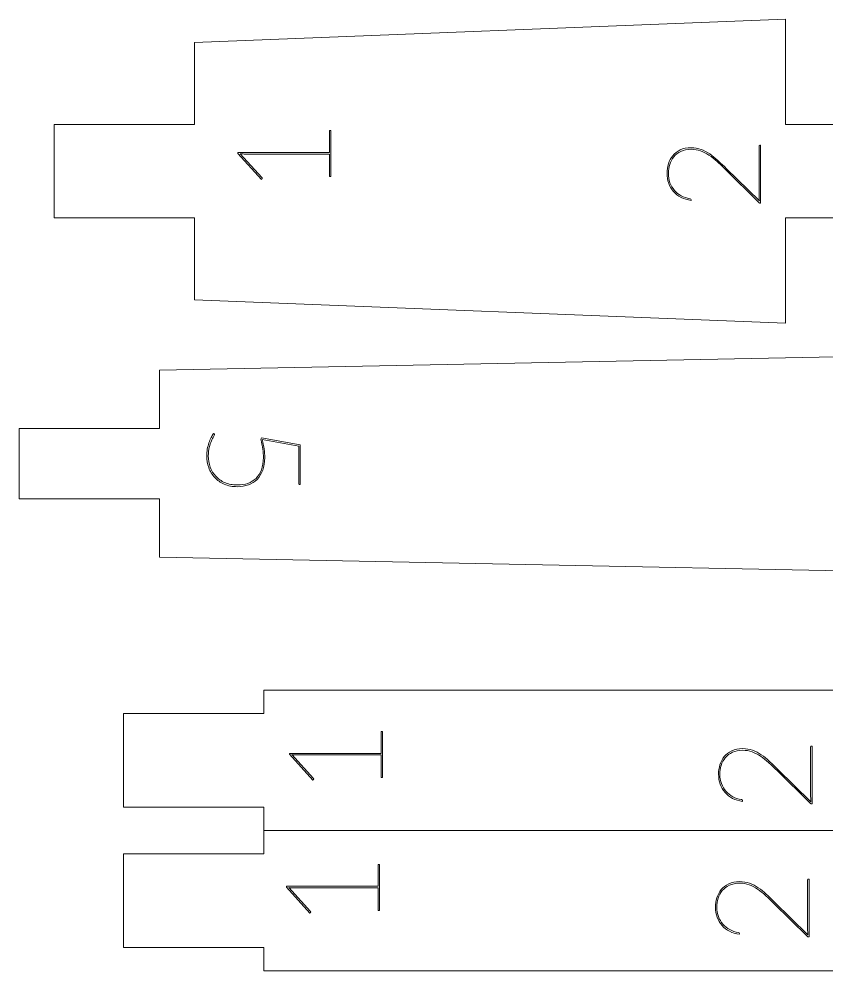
# Model space of a CAD drawing. Header units: millimetres. Extents: x -150 to 147, y -95 to 100.
# Drawn here: x -144.27 to -127.01, y -94.62 to -74.28 of the extents above; entities that cross this region are included whole.
import ezdxf

# ---------------------------------------------------------------- set-up
doc = ezdxf.new("R2010")
doc.units = ezdxf.units.MM
doc.header["$MEASUREMENT"] = 0
doc.layers.add('cut', color=7, linetype='Continuous')
doc.layers.add('cut light', color=7, linetype='Continuous')

msp = doc.modelspace()

# ---------------------------------------------------------------- linework, layer by layer
at = {"layer": 'cut', "lineweight": 0}
for points, knots in [([(-143.5225, -78.5306), (-143.5225, -78.5306), (-143.5225, -76.5306), (-143.5225, -76.5306), (-143.5225, -76.5306), (-143.5225, -76.5306), (-140.5225, -76.5306), (-140.5225, -76.5306), (-140.5225, -76.5306), (-140.5225, -76.5306), (-140.5225, -74.7807), (-140.5225, -74.7807), (-140.5225, -74.7807), (-140.5225, -74.7807), (-127.8926, -74.2806), (-127.8926, -74.2806), (-127.8926, -74.2806), (-127.8926, -74.2806), (-127.8926, -76.5306), (-127.8926, -76.5306), (-127.8926, -76.5306), (-127.8926, -76.5306), (-126.3926, -76.5306), (-126.3926, -76.5306), (-126.3926, -76.5306), (-126.3926, -76.5306), (-126.3926, -78.5306), (-126.3926, -78.5306), (-126.3926, -78.5306), (-126.3926, -78.5306), (-127.8926, -78.5306), (-127.8926, -78.5306), (-127.8926, -78.5306), (-127.8926, -78.5306), (-127.8926, -80.7806), (-127.8926, -80.7806), (-127.8926, -80.7806), (-127.8926, -80.7806), (-140.5225, -80.2807), (-140.5225, -80.2807), (-140.5225, -80.2807), (-140.5225, -80.2807), (-140.5225, -78.5306), (-140.5225, -78.5306), (-140.5225, -78.5306), (-140.5225, -78.5306), (-143.5225, -78.5306), (-143.5225, -78.5306)], [0, 0, 0, 0, 0.0769231, 0.0769231, 0.0769231, 0.0769231, 0.1538462, 0.1538462, 0.1538462, 0.1538462, 0.2307692, 0.2307692, 0.2307692, 0.2307692, 0.3076923, 0.3076923, 0.3076923, 0.3076923, 0.3846154, 0.3846154, 0.3846154, 0.3846154, 0.4615385, 0.4615385, 0.4615385, 0.4615385, 0.5384615, 0.5384615, 0.5384615, 0.5384615, 0.6153846, 0.6153846, 0.6153846, 0.6153846, 0.6923077, 0.6923077, 0.6923077, 0.6923077, 0.7692308, 0.7692308, 0.7692308, 0.7692308, 0.8461538, 0.8461538, 0.8461538, 0.8461538, 1, 1, 1, 1]), ([(-117.0024, -82.7806), (-117.0024, -82.7806), (-117.0024, -84.7806), (-117.0024, -84.7806), (-117.0024, -84.7806), (-117.0024, -84.7806), (-118.5024, -84.7806), (-118.5024, -84.7806), (-118.5024, -84.7806), (-118.5024, -84.7806), (-118.5024, -86.2306), (-118.5024, -86.2306), (-118.5024, -86.2306), (-118.5024, -86.2306), (-141.2724, -85.7805), (-141.2724, -85.7805), (-141.2724, -85.7805), (-141.2724, -85.7805), (-141.2725, -84.5305), (-141.2725, -84.5305), (-141.2725, -84.5305), (-141.2725, -84.5305), (-144.2725, -84.5305), (-144.2725, -84.5305), (-144.2725, -84.5305), (-144.2725, -84.5305), (-144.2725, -83.0305), (-144.2725, -83.0305), (-144.2725, -83.0305), (-144.2725, -83.0305), (-141.2725, -83.0305), (-141.2725, -83.0305), (-141.2725, -83.0305), (-141.2725, -83.0305), (-141.2724, -81.7805), (-141.2724, -81.7805), (-141.2724, -81.7805), (-141.2724, -81.7805), (-118.5024, -81.3306), (-118.5024, -81.3306), (-118.5024, -81.3306), (-118.5024, -81.3306), (-118.5024, -82.7806), (-118.5024, -82.7806), (-118.5024, -82.7806), (-118.5024, -82.7806), (-117.0024, -82.7806), (-117.0024, -82.7806)], [0, 0, 0, 0, 0.0769231, 0.0769231, 0.0769231, 0.0769231, 0.1538462, 0.1538462, 0.1538462, 0.1538462, 0.2307692, 0.2307692, 0.2307692, 0.2307692, 0.3076923, 0.3076923, 0.3076923, 0.3076923, 0.3846154, 0.3846154, 0.3846154, 0.3846154, 0.4615385, 0.4615385, 0.4615385, 0.4615385, 0.5384615, 0.5384615, 0.5384615, 0.5384615, 0.6153846, 0.6153846, 0.6153846, 0.6153846, 0.6923077, 0.6923077, 0.6923077, 0.6923077, 0.7692308, 0.7692308, 0.7692308, 0.7692308, 0.8461538, 0.8461538, 0.8461538, 0.8461538, 1, 1, 1, 1]), ([(-75.0408, -89.3679), (-75.0408, -89.3679), (-72.0408, -89.3679), (-72.0408, -89.3679), (-72.0408, -89.3679), (-72.0408, -89.3679), (-72.0408, -90.8679), (-72.0408, -90.8679), (-72.0408, -90.8679), (-72.0408, -90.8679), (-75.0408, -90.8679), (-75.0408, -90.8679), (-75.0408, -90.8679), (-75.0408, -90.8679), (-75.0408, -91.6179), (-75.0408, -91.6179), (-75.0408, -91.6179), (-75.0408, -91.6179), (-97.8109, -91.6179), (-97.8109, -91.6179), (-97.8109, -91.6179), (-97.8109, -91.6179), (-97.8109, -92.3679), (-97.8109, -92.3679), (-97.8109, -92.3679), (-97.8109, -92.3679), (-100.8109, -92.3679), (-100.8109, -92.3679), (-100.8109, -92.3679), (-100.8109, -92.3679), (-100.8109, -91.6179), (-100.8109, -91.6179), (-100.8109, -91.6179), (-100.8109, -91.6179), (-123.4109, -91.6179), (-123.4109, -91.6179), (-123.4109, -91.6179), (-123.4109, -91.6179), (-123.4109, -92.1179), (-123.4109, -92.1179), (-123.4109, -92.1179), (-123.4109, -92.1179), (-126.4109, -92.1179), (-126.4109, -92.1179), (-126.4109, -92.1179), (-126.4109, -92.1179), (-126.4109, -91.6179), (-126.4109, -91.6179), (-126.4109, -91.6179), (-126.4109, -91.6179), (-139.0408, -91.6179), (-139.0408, -91.6179), (-139.0408, -91.6179), (-139.0408, -91.6179), (-139.0408, -91.1179), (-139.0408, -91.1179), (-139.0408, -91.1179), (-139.0408, -91.1179), (-142.0408, -91.1179), (-142.0408, -91.1179), (-142.0408, -91.1179), (-142.0408, -91.1179), (-142.0408, -89.1179), (-142.0408, -89.1179), (-142.0408, -89.1179), (-142.0408, -89.1179), (-139.0408, -89.1179), (-139.0408, -89.1179), (-139.0408, -89.1179), (-139.0408, -89.1179), (-139.0408, -88.6179), (-139.0408, -88.6179), (-139.0408, -88.6179), (-139.0408, -88.6179), (-126.411, -88.6179), (-126.411, -88.6179), (-126.411, -88.6179), (-126.411, -88.6179), (-126.411, -89.1179), (-126.411, -89.1179), (-126.411, -89.1179), (-126.411, -89.1179), (-123.411, -89.1179), (-123.411, -89.1179), (-123.411, -89.1179), (-123.411, -89.1179), (-123.411, -88.6179), (-123.411, -88.6179), (-123.411, -88.6179), (-123.411, -88.6179), (-100.811, -88.6179), (-100.811, -88.6179), (-100.811, -88.6179), (-100.811, -88.6179), (-100.811, -89.1179), (-100.811, -89.1179), (-100.811, -89.1179), (-100.811, -89.1179), (-97.811, -89.1179), (-97.811, -89.1179), (-97.811, -89.1179), (-97.811, -89.1179), (-97.811, -88.6179), (-97.811, -88.6179), (-97.811, -88.6179), (-97.811, -88.6179), (-75.0408, -88.6179), (-75.0408, -88.6179), (-75.0408, -88.6179), (-75.0408, -88.6179), (-75.0408, -89.3679), (-75.0408, -89.3679)], [0, 0, 0, 0, 0.0344828, 0.0344828, 0.0344828, 0.0344828, 0.0689655, 0.0689655, 0.0689655, 0.0689655, 0.1034483, 0.1034483, 0.1034483, 0.1034483, 0.137931, 0.137931, 0.137931, 0.137931, 0.1724138, 0.1724138, 0.1724138, 0.1724138, 0.2068966, 0.2068966, 0.2068966, 0.2068966, 0.2413793, 0.2413793, 0.2413793, 0.2413793, 0.2758621, 0.2758621, 0.2758621, 0.2758621, 0.3103448, 0.3103448, 0.3103448, 0.3103448, 0.3448276, 0.3448276, 0.3448276, 0.3448276, 0.3793103, 0.3793103, 0.3793103, 0.3793103, 0.4137931, 0.4137931, 0.4137931, 0.4137931, 0.4482759, 0.4482759, 0.4482759, 0.4482759, 0.4827586, 0.4827586, 0.4827586, 0.4827586, 0.5172414, 0.5172414, 0.5172414, 0.5172414, 0.5517241, 0.5517241, 0.5517241, 0.5517241, 0.5862069, 0.5862069, 0.5862069, 0.5862069, 0.6206897, 0.6206897, 0.6206897, 0.6206897, 0.6551724, 0.6551724, 0.6551724, 0.6551724, 0.6896552, 0.6896552, 0.6896552, 0.6896552, 0.7241379, 0.7241379, 0.7241379, 0.7241379, 0.7586207, 0.7586207, 0.7586207, 0.7586207, 0.7931034, 0.7931034, 0.7931034, 0.7931034, 0.8275862, 0.8275862, 0.8275862, 0.8275862, 0.862069, 0.862069, 0.862069, 0.862069, 0.8965517, 0.8965517, 0.8965517, 0.8965517, 0.9310345, 0.9310345, 0.9310345, 0.9310345, 1, 1, 1, 1]), ([(-75.0408, -92.3679), (-75.0408, -92.3679), (-72.0408, -92.3679), (-72.0408, -92.3679), (-72.0408, -92.3679), (-72.0408, -92.3679), (-72.0408, -93.8679), (-72.0408, -93.8679), (-72.0408, -93.8679), (-72.0408, -93.8679), (-75.0408, -93.8679), (-75.0408, -93.8679), (-75.0408, -93.8679), (-75.0408, -93.8679), (-75.0408, -94.6179), (-75.0408, -94.6179), (-75.0408, -94.6179), (-75.0408, -94.6179), (-97.811, -94.6179), (-97.811, -94.6179), (-97.811, -94.6179), (-97.811, -94.6179), (-97.811, -94.1179), (-97.811, -94.1179), (-97.811, -94.1179), (-97.811, -94.1179), (-100.811, -94.1179), (-100.811, -94.1179), (-100.811, -94.1179), (-100.811, -94.1179), (-100.811, -94.6179), (-100.811, -94.6179), (-100.811, -94.6179), (-100.811, -94.6179), (-123.411, -94.6179), (-123.411, -94.6179), (-123.411, -94.6179), (-123.411, -94.6179), (-123.411, -94.1179), (-123.411, -94.1179), (-123.411, -94.1179), (-123.411, -94.1179), (-126.411, -94.1179), (-126.411, -94.1179), (-126.411, -94.1179), (-126.411, -94.1179), (-126.411, -94.6179), (-126.411, -94.6179), (-126.411, -94.6179), (-126.411, -94.6179), (-139.0408, -94.6179), (-139.0408, -94.6179), (-139.0408, -94.6179), (-139.0408, -94.6179), (-139.0408, -94.1179), (-139.0408, -94.1179), (-139.0408, -94.1179), (-139.0408, -94.1179), (-142.0408, -94.1179), (-142.0408, -94.1179), (-142.0408, -94.1179), (-142.0408, -94.1179), (-142.0408, -92.1179), (-142.0408, -92.1179), (-142.0408, -92.1179), (-142.0408, -92.1179), (-139.0408, -92.1179), (-139.0408, -92.1179), (-139.0408, -92.1179), (-139.0408, -92.1179), (-139.0408, -91.6179), (-139.0408, -91.6179), (-139.0408, -91.6179), (-139.0408, -91.6179), (-126.4109, -91.6179), (-126.4109, -91.6179), (-126.4109, -91.6179), (-126.4109, -91.6179), (-126.4109, -91.1179), (-126.4109, -91.1179), (-126.4109, -91.1179), (-126.4109, -91.1179), (-123.4109, -91.1179), (-123.4109, -91.1179), (-123.4109, -91.1179), (-123.4109, -91.1179), (-123.4109, -91.6179), (-123.4109, -91.6179), (-123.4109, -91.6179), (-123.4109, -91.6179), (-100.8109, -91.6179), (-100.8109, -91.6179), (-100.8109, -91.6179), (-100.8109, -91.6179), (-100.8109, -90.8679), (-100.8109, -90.8679), (-100.8109, -90.8679), (-100.8109, -90.8679), (-97.8109, -90.8679), (-97.8109, -90.8679), (-97.8109, -90.8679), (-97.8109, -90.8679), (-97.8109, -91.6179), (-97.8109, -91.6179), (-97.8109, -91.6179), (-97.8109, -91.6179), (-75.0408, -91.6179), (-75.0408, -91.6179), (-75.0408, -91.6179), (-75.0408, -91.6179), (-75.0408, -92.3679), (-75.0408, -92.3679)], [0, 0, 0, 0, 0.0344828, 0.0344828, 0.0344828, 0.0344828, 0.0689655, 0.0689655, 0.0689655, 0.0689655, 0.1034483, 0.1034483, 0.1034483, 0.1034483, 0.137931, 0.137931, 0.137931, 0.137931, 0.1724138, 0.1724138, 0.1724138, 0.1724138, 0.2068966, 0.2068966, 0.2068966, 0.2068966, 0.2413793, 0.2413793, 0.2413793, 0.2413793, 0.2758621, 0.2758621, 0.2758621, 0.2758621, 0.3103448, 0.3103448, 0.3103448, 0.3103448, 0.3448276, 0.3448276, 0.3448276, 0.3448276, 0.3793103, 0.3793103, 0.3793103, 0.3793103, 0.4137931, 0.4137931, 0.4137931, 0.4137931, 0.4482759, 0.4482759, 0.4482759, 0.4482759, 0.4827586, 0.4827586, 0.4827586, 0.4827586, 0.5172414, 0.5172414, 0.5172414, 0.5172414, 0.5517241, 0.5517241, 0.5517241, 0.5517241, 0.5862069, 0.5862069, 0.5862069, 0.5862069, 0.6206897, 0.6206897, 0.6206897, 0.6206897, 0.6551724, 0.6551724, 0.6551724, 0.6551724, 0.6896552, 0.6896552, 0.6896552, 0.6896552, 0.7241379, 0.7241379, 0.7241379, 0.7241379, 0.7586207, 0.7586207, 0.7586207, 0.7586207, 0.7931034, 0.7931034, 0.7931034, 0.7931034, 0.8275862, 0.8275862, 0.8275862, 0.8275862, 0.862069, 0.862069, 0.862069, 0.862069, 0.8965517, 0.8965517, 0.8965517, 0.8965517, 0.9310345, 0.9310345, 0.9310345, 0.9310345, 1, 1, 1, 1])]:
    msp.add_open_spline(points, degree=3, knots=knots, dxfattribs=at)
at = {"layer": 'cut light', "color": 5, "lineweight": 0}
for points, knots in [([(-137.6362, -77.6439), (-137.6362, -77.6439), (-137.6362, -77.1641), (-137.6362, -77.1641), (-137.6362, -77.1641), (-137.6362, -77.1641), (-139.465, -77.1641), (-139.465, -77.1641), (-139.465, -77.1641), (-139.4782, -77.1641), (-139.4918, -77.1636), (-139.5055, -77.1627), (-139.5055, -77.1627), (-139.5191, -77.1617), (-139.5323, -77.1603), (-139.5454, -77.1584), (-139.5454, -77.1584), (-139.5454, -77.1584), (-139.084, -77.6693), (-139.084, -77.6693), (-139.084, -77.6693), (-139.0793, -77.674), (-139.077, -77.6787), (-139.077, -77.6834), (-139.077, -77.6834), (-139.077, -77.689), (-139.0793, -77.6937), (-139.084, -77.6975), (-139.084, -77.6975), (-139.084, -77.6975), (-139.0953, -77.7059), (-139.0953, -77.7059), (-139.0953, -77.7059), (-139.0953, -77.7059), (-139.5948, -77.15), (-139.5948, -77.15), (-139.5948, -77.15), (-139.5948, -77.15), (-139.5948, -77.1302), (-139.5948, -77.1302), (-139.5948, -77.1302), (-139.5948, -77.1302), (-137.6362, -77.1302), (-137.6362, -77.1302), (-137.6362, -77.1302), (-137.6362, -77.1302), (-137.6362, -76.6617), (-137.6362, -76.6617), (-137.6362, -76.6617), (-137.6362, -76.6617), (-137.608, -76.6617), (-137.608, -76.6617), (-137.608, -76.6617), (-137.608, -76.6617), (-137.608, -77.6439), (-137.608, -77.6439), (-137.608, -77.6439), (-137.608, -77.6439), (-137.6362, -77.6439), (-137.6362, -77.6439)], [0, 0, 0, 0, 0.0625, 0.0625, 0.0625, 0.0625, 0.125, 0.125, 0.125, 0.125, 0.1875, 0.1875, 0.1875, 0.1875, 0.25, 0.25, 0.25, 0.25, 0.3125, 0.3125, 0.3125, 0.3125, 0.375, 0.375, 0.375, 0.375, 0.4375, 0.4375, 0.4375, 0.4375, 0.5, 0.5, 0.5, 0.5, 0.5625, 0.5625, 0.5625, 0.5625, 0.625, 0.625, 0.625, 0.625, 0.6875, 0.6875, 0.6875, 0.6875, 0.75, 0.75, 0.75, 0.75, 0.8125, 0.8125, 0.8125, 0.8125, 0.875, 0.875, 0.875, 0.875, 1, 1, 1, 1]), ([(-130.427, -77.5748), (-130.427, -77.5071), (-130.4171, -77.4403), (-130.3974, -77.3749), (-130.3974, -77.3749), (-130.3776, -77.3095), (-130.3471, -77.2517), (-130.3052, -77.2009), (-130.3052, -77.2009), (-130.2633, -77.1501), (-130.2097, -77.1087), (-130.1448, -77.0772), (-130.1448, -77.0772), (-130.0799, -77.0457), (-130.0018, -77.0301), (-129.9106, -77.0301), (-129.9106, -77.0301), (-129.8353, -77.0301), (-129.7652, -77.0419), (-129.7003, -77.0659), (-129.7003, -77.0659), (-129.6354, -77.0899), (-129.5733, -77.1223), (-129.514, -77.1628), (-129.514, -77.1628), (-129.4548, -77.2032), (-129.3969, -77.2498), (-129.34, -77.3029), (-129.34, -77.3029), (-129.2831, -77.3561), (-129.2248, -77.4121), (-129.1655, -77.4704), (-129.1655, -77.4704), (-129.1655, -77.4704), (-128.4543, -78.1675), (-128.4543, -78.1675), (-128.4543, -78.1675), (-128.4562, -78.1477), (-128.4576, -78.1247), (-128.4585, -78.0988), (-128.4585, -78.0988), (-128.4595, -78.0729), (-128.4599, -78.0442), (-128.4599, -78.0123), (-128.4599, -78.0123), (-128.4599, -78.0123), (-128.4599, -76.9906), (-128.4599, -76.9906), (-128.4599, -76.9906), (-128.4599, -76.9812), (-128.4552, -76.9765), (-128.4458, -76.9765), (-128.4458, -76.9765), (-128.4458, -76.9765), (-128.4289, -76.9765), (-128.4289, -76.9765), (-128.4289, -76.9765), (-128.4289, -76.9765), (-128.4289, -78.2126), (-128.4289, -78.2126), (-128.4289, -78.2126), (-128.4289, -78.2126), (-128.4402, -78.2126), (-128.4402, -78.2126), (-128.4402, -78.2126), (-128.4458, -78.2126), (-128.4505, -78.2112), (-128.4543, -78.2084), (-128.4543, -78.2084), (-128.4581, -78.2056), (-128.4609, -78.2032), (-128.4628, -78.2013), (-128.4628, -78.2013), (-128.4628, -78.2013), (-129.1852, -77.4902), (-129.1852, -77.4902), (-129.1852, -77.4902), (-129.2445, -77.4318), (-129.3024, -77.3768), (-129.3588, -77.3251), (-129.3588, -77.3251), (-129.4153, -77.2733), (-129.4726, -77.2282), (-129.531, -77.1896), (-129.531, -77.1896), (-129.5893, -77.151), (-129.6495, -77.1204), (-129.7116, -77.0979), (-129.7116, -77.0979), (-129.7737, -77.0753), (-129.84, -77.064), (-129.9106, -77.064), (-129.9106, -77.064), (-129.9962, -77.064), (-130.07, -77.0786), (-130.1316, -77.1077), (-130.1316, -77.1077), (-130.1932, -77.1369), (-130.2436, -77.1755), (-130.2831, -77.2235), (-130.2831, -77.2235), (-130.3226, -77.2714), (-130.3518, -77.326), (-130.3706, -77.3871), (-130.3706, -77.3871), (-130.3894, -77.4483), (-130.3988, -77.5108), (-130.3988, -77.5748), (-130.3988, -77.5748), (-130.3988, -77.6482), (-130.3875, -77.7155), (-130.3649, -77.7771), (-130.3649, -77.7771), (-130.3424, -77.8387), (-130.3108, -77.8933), (-130.2699, -77.9403), (-130.2699, -77.9403), (-130.229, -77.9873), (-130.1801, -78.0259), (-130.1236, -78.0565), (-130.1236, -78.0565), (-130.0672, -78.087), (-130.0046, -78.1082), (-129.936, -78.1195), (-129.936, -78.1195), (-129.9209, -78.1223), (-129.9134, -78.1299), (-129.9134, -78.1421), (-129.9134, -78.1421), (-129.9134, -78.1421), (-129.9134, -78.1562), (-129.9134, -78.1562), (-129.9134, -78.1562), (-129.9924, -78.1458), (-130.0639, -78.1242), (-130.1274, -78.0918), (-130.1274, -78.0918), (-130.1909, -78.0593), (-130.2445, -78.0179), (-130.2887, -77.9671), (-130.2887, -77.9671), (-130.3329, -77.9163), (-130.3673, -77.8575), (-130.3913, -77.7912), (-130.3913, -77.7912), (-130.4153, -77.7249), (-130.427, -77.6529), (-130.427, -77.5748)], [0, 0, 0, 0, 0.0263158, 0.0263158, 0.0263158, 0.0263158, 0.0526316, 0.0526316, 0.0526316, 0.0526316, 0.0789474, 0.0789474, 0.0789474, 0.0789474, 0.1052632, 0.1052632, 0.1052632, 0.1052632, 0.1315789, 0.1315789, 0.1315789, 0.1315789, 0.1578947, 0.1578947, 0.1578947, 0.1578947, 0.1842105, 0.1842105, 0.1842105, 0.1842105, 0.2105263, 0.2105263, 0.2105263, 0.2105263, 0.2368421, 0.2368421, 0.2368421, 0.2368421, 0.2631579, 0.2631579, 0.2631579, 0.2631579, 0.2894737, 0.2894737, 0.2894737, 0.2894737, 0.3157895, 0.3157895, 0.3157895, 0.3157895, 0.3421053, 0.3421053, 0.3421053, 0.3421053, 0.3684211, 0.3684211, 0.3684211, 0.3684211, 0.3947368, 0.3947368, 0.3947368, 0.3947368, 0.4210526, 0.4210526, 0.4210526, 0.4210526, 0.4473684, 0.4473684, 0.4473684, 0.4473684, 0.4736842, 0.4736842, 0.4736842, 0.4736842, 0.5, 0.5, 0.5, 0.5, 0.5263158, 0.5263158, 0.5263158, 0.5263158, 0.5526316, 0.5526316, 0.5526316, 0.5526316, 0.5789474, 0.5789474, 0.5789474, 0.5789474, 0.6052632, 0.6052632, 0.6052632, 0.6052632, 0.6315789, 0.6315789, 0.6315789, 0.6315789, 0.6578947, 0.6578947, 0.6578947, 0.6578947, 0.6842105, 0.6842105, 0.6842105, 0.6842105, 0.7105263, 0.7105263, 0.7105263, 0.7105263, 0.7368421, 0.7368421, 0.7368421, 0.7368421, 0.7631579, 0.7631579, 0.7631579, 0.7631579, 0.7894737, 0.7894737, 0.7894737, 0.7894737, 0.8157895, 0.8157895, 0.8157895, 0.8157895, 0.8421053, 0.8421053, 0.8421053, 0.8421053, 0.8684211, 0.8684211, 0.8684211, 0.8684211, 0.8947368, 0.8947368, 0.8947368, 0.8947368, 0.9210526, 0.9210526, 0.9210526, 0.9210526, 0.9473684, 0.9473684, 0.9473684, 0.9473684, 1, 1, 1, 1]), ([(-138.2784, -84.2265), (-138.2831, -84.2265), (-138.2868, -84.2246), (-138.2901, -84.2209), (-138.2901, -84.2209), (-138.2934, -84.2171), (-138.2953, -84.2124), (-138.2953, -84.2068), (-138.2953, -84.2068), (-138.2953, -84.2068), (-138.2953, -83.4081), (-138.2953, -83.4081), (-138.2953, -83.4081), (-138.2953, -83.4081), (-139.0785, -83.2656), (-139.0785, -83.2656), (-139.0785, -83.2656), (-139.0592, -83.337), (-139.0451, -83.4048), (-139.0366, -83.4688), (-139.0366, -83.4688), (-139.0277, -83.5327), (-139.0234, -83.5929), (-139.0234, -83.6494), (-139.0234, -83.6494), (-139.0234, -83.7519), (-139.038, -83.8422), (-139.0667, -83.9198), (-139.0667, -83.9198), (-139.0954, -83.9974), (-139.1354, -84.0624), (-139.1866, -84.1146), (-139.1866, -84.1146), (-139.2379, -84.1668), (-139.2995, -84.2058), (-139.3715, -84.2322), (-139.3715, -84.2322), (-139.4439, -84.2585), (-139.523, -84.2717), (-139.6095, -84.2717), (-139.6095, -84.2717), (-139.7135, -84.2717), (-139.8057, -84.2538), (-139.8866, -84.218), (-139.8866, -84.218), (-139.9675, -84.1823), (-140.0357, -84.1343), (-140.0916, -84.0741), (-140.0916, -84.0741), (-140.1471, -84.0139), (-140.1895, -83.9443), (-140.2186, -83.8648), (-140.2186, -83.8648), (-140.2478, -83.7853), (-140.2624, -83.7016), (-140.2624, -83.6141), (-140.2624, -83.6141), (-140.2624, -83.5633), (-140.2581, -83.5144), (-140.2497, -83.4673), (-140.2497, -83.4673), (-140.2412, -83.4203), (-140.2299, -83.3766), (-140.2163, -83.3356), (-140.2163, -83.3356), (-140.2026, -83.2947), (-140.1871, -83.2571), (-140.1697, -83.2232), (-140.1697, -83.2232), (-140.1523, -83.1894), (-140.1344, -83.1597), (-140.1156, -83.1343), (-140.1156, -83.1343), (-140.1156, -83.1343), (-140.1043, -83.1428), (-140.1043, -83.1428), (-140.1043, -83.1428), (-140.0987, -83.1465), (-140.0959, -83.1522), (-140.0959, -83.1597), (-140.0959, -83.1597), (-140.0959, -83.1663), (-140.1025, -83.1809), (-140.1161, -83.2035), (-140.1161, -83.2035), (-140.1297, -83.226), (-140.1453, -83.2566), (-140.1622, -83.2947), (-140.1622, -83.2947), (-140.1791, -83.3328), (-140.1942, -83.3784), (-140.2078, -83.4316), (-140.2078, -83.4316), (-140.2215, -83.4847), (-140.2285, -83.5454), (-140.2285, -83.6141), (-140.2285, -83.6141), (-140.2285, -83.6978), (-140.2149, -83.7773), (-140.1881, -83.8526), (-140.1881, -83.8526), (-140.1612, -83.9278), (-140.1217, -83.9937), (-140.0695, -84.0501), (-140.0695, -84.0501), (-140.0173, -84.1066), (-139.9524, -84.1517), (-139.8748, -84.1851), (-139.8748, -84.1851), (-139.7967, -84.2185), (-139.7078, -84.235), (-139.6067, -84.235), (-139.6067, -84.235), (-139.5267, -84.235), (-139.4529, -84.2237), (-139.3851, -84.2006), (-139.3851, -84.2006), (-139.3174, -84.1776), (-139.2586, -84.1418), (-139.2092, -84.0939), (-139.2092, -84.0939), (-139.1598, -84.0459), (-139.1213, -83.9852), (-139.0935, -83.9114), (-139.0935, -83.9114), (-139.0658, -83.8375), (-139.0517, -83.75), (-139.0517, -83.6494), (-139.0517, -83.6494), (-139.0517, -83.5929), (-139.0559, -83.5323), (-139.0648, -83.4669), (-139.0648, -83.4669), (-139.0738, -83.4015), (-139.0879, -83.3309), (-139.1067, -83.2557), (-139.1067, -83.2557), (-139.1067, -83.2557), (-139.0954, -83.2303), (-139.0954, -83.2303), (-139.0954, -83.2303), (-139.0954, -83.2303), (-138.2643, -83.3799), (-138.2643, -83.3799), (-138.2643, -83.3799), (-138.2643, -83.3799), (-138.2643, -84.2265), (-138.2643, -84.2265), (-138.2643, -84.2265), (-138.2643, -84.2265), (-138.2784, -84.2265), (-138.2784, -84.2265)], [0, 0, 0, 0, 0.025641, 0.025641, 0.025641, 0.025641, 0.0512821, 0.0512821, 0.0512821, 0.0512821, 0.0769231, 0.0769231, 0.0769231, 0.0769231, 0.1025641, 0.1025641, 0.1025641, 0.1025641, 0.1282051, 0.1282051, 0.1282051, 0.1282051, 0.1538462, 0.1538462, 0.1538462, 0.1538462, 0.1794872, 0.1794872, 0.1794872, 0.1794872, 0.2051282, 0.2051282, 0.2051282, 0.2051282, 0.2307692, 0.2307692, 0.2307692, 0.2307692, 0.2564103, 0.2564103, 0.2564103, 0.2564103, 0.2820513, 0.2820513, 0.2820513, 0.2820513, 0.3076923, 0.3076923, 0.3076923, 0.3076923, 0.3333333, 0.3333333, 0.3333333, 0.3333333, 0.3589744, 0.3589744, 0.3589744, 0.3589744, 0.3846154, 0.3846154, 0.3846154, 0.3846154, 0.4102564, 0.4102564, 0.4102564, 0.4102564, 0.4358974, 0.4358974, 0.4358974, 0.4358974, 0.4615385, 0.4615385, 0.4615385, 0.4615385, 0.4871795, 0.4871795, 0.4871795, 0.4871795, 0.5128205, 0.5128205, 0.5128205, 0.5128205, 0.5384615, 0.5384615, 0.5384615, 0.5384615, 0.5641026, 0.5641026, 0.5641026, 0.5641026, 0.5897436, 0.5897436, 0.5897436, 0.5897436, 0.6153846, 0.6153846, 0.6153846, 0.6153846, 0.6410256, 0.6410256, 0.6410256, 0.6410256, 0.6666667, 0.6666667, 0.6666667, 0.6666667, 0.6923077, 0.6923077, 0.6923077, 0.6923077, 0.7179487, 0.7179487, 0.7179487, 0.7179487, 0.7435897, 0.7435897, 0.7435897, 0.7435897, 0.7692308, 0.7692308, 0.7692308, 0.7692308, 0.7948718, 0.7948718, 0.7948718, 0.7948718, 0.8205128, 0.8205128, 0.8205128, 0.8205128, 0.8461538, 0.8461538, 0.8461538, 0.8461538, 0.8717949, 0.8717949, 0.8717949, 0.8717949, 0.8974359, 0.8974359, 0.8974359, 0.8974359, 0.9230769, 0.9230769, 0.9230769, 0.9230769, 0.9487179, 0.9487179, 0.9487179, 0.9487179, 1, 1, 1, 1]), ([(-136.5349, -90.4821), (-136.5349, -90.4821), (-136.5349, -90.0023), (-136.5349, -90.0023), (-136.5349, -90.0023), (-136.5349, -90.0023), (-138.3637, -90.0023), (-138.3637, -90.0023), (-138.3637, -90.0023), (-138.3769, -90.0023), (-138.3905, -90.0018), (-138.4042, -90.0009), (-138.4042, -90.0009), (-138.4178, -89.9999), (-138.431, -89.9985), (-138.4441, -89.9966), (-138.4441, -89.9966), (-138.4441, -89.9966), (-137.9827, -90.5075), (-137.9827, -90.5075), (-137.9827, -90.5075), (-137.978, -90.5122), (-137.9757, -90.5169), (-137.9757, -90.5216), (-137.9757, -90.5216), (-137.9757, -90.5272), (-137.978, -90.5319), (-137.9827, -90.5357), (-137.9827, -90.5357), (-137.9827, -90.5357), (-137.994, -90.5441), (-137.994, -90.5441), (-137.994, -90.5441), (-137.994, -90.5441), (-138.4935, -89.9882), (-138.4935, -89.9882), (-138.4935, -89.9882), (-138.4935, -89.9882), (-138.4935, -89.9684), (-138.4935, -89.9684), (-138.4935, -89.9684), (-138.4935, -89.9684), (-136.5349, -89.9684), (-136.5349, -89.9684), (-136.5349, -89.9684), (-136.5349, -89.9684), (-136.5349, -89.4999), (-136.5349, -89.4999), (-136.5349, -89.4999), (-136.5349, -89.4999), (-136.5067, -89.4999), (-136.5067, -89.4999), (-136.5067, -89.4999), (-136.5067, -89.4999), (-136.5067, -90.4821), (-136.5067, -90.4821), (-136.5067, -90.4821), (-136.5067, -90.4821), (-136.5349, -90.4821), (-136.5349, -90.4821)], [0, 0, 0, 0, 0.0625, 0.0625, 0.0625, 0.0625, 0.125, 0.125, 0.125, 0.125, 0.1875, 0.1875, 0.1875, 0.1875, 0.25, 0.25, 0.25, 0.25, 0.3125, 0.3125, 0.3125, 0.3125, 0.375, 0.375, 0.375, 0.375, 0.4375, 0.4375, 0.4375, 0.4375, 0.5, 0.5, 0.5, 0.5, 0.5625, 0.5625, 0.5625, 0.5625, 0.625, 0.625, 0.625, 0.625, 0.6875, 0.6875, 0.6875, 0.6875, 0.75, 0.75, 0.75, 0.75, 0.8125, 0.8125, 0.8125, 0.8125, 0.875, 0.875, 0.875, 0.875, 1, 1, 1, 1]), ([(-129.3257, -90.413), (-129.3257, -90.3453), (-129.3158, -90.2785), (-129.2961, -90.2131), (-129.2961, -90.2131), (-129.2763, -90.1477), (-129.2458, -90.0899), (-129.2039, -90.0391), (-129.2039, -90.0391), (-129.162, -89.9883), (-129.1084, -89.9469), (-129.0435, -89.9154), (-129.0435, -89.9154), (-128.9786, -89.8839), (-128.9005, -89.8683), (-128.8093, -89.8683), (-128.8093, -89.8683), (-128.734, -89.8683), (-128.6639, -89.8801), (-128.599, -89.9041), (-128.599, -89.9041), (-128.5341, -89.9281), (-128.472, -89.9605), (-128.4127, -90.001), (-128.4127, -90.001), (-128.3535, -90.0414), (-128.2956, -90.088), (-128.2387, -90.1411), (-128.2387, -90.1411), (-128.1818, -90.1943), (-128.1235, -90.2503), (-128.0642, -90.3086), (-128.0642, -90.3086), (-128.0642, -90.3086), (-127.353, -91.0057), (-127.353, -91.0057), (-127.353, -91.0057), (-127.3549, -90.9859), (-127.3563, -90.9629), (-127.3572, -90.937), (-127.3572, -90.937), (-127.3582, -90.9111), (-127.3586, -90.8824), (-127.3586, -90.8505), (-127.3586, -90.8505), (-127.3586, -90.8505), (-127.3586, -89.8288), (-127.3586, -89.8288), (-127.3586, -89.8288), (-127.3586, -89.8194), (-127.3539, -89.8147), (-127.3445, -89.8147), (-127.3445, -89.8147), (-127.3445, -89.8147), (-127.3276, -89.8147), (-127.3276, -89.8147), (-127.3276, -89.8147), (-127.3276, -89.8147), (-127.3276, -91.0508), (-127.3276, -91.0508), (-127.3276, -91.0508), (-127.3276, -91.0508), (-127.3389, -91.0508), (-127.3389, -91.0508), (-127.3389, -91.0508), (-127.3445, -91.0508), (-127.3492, -91.0494), (-127.353, -91.0466), (-127.353, -91.0466), (-127.3568, -91.0438), (-127.3596, -91.0414), (-127.3615, -91.0395), (-127.3615, -91.0395), (-127.3615, -91.0395), (-128.0839, -90.3284), (-128.0839, -90.3284), (-128.0839, -90.3284), (-128.1432, -90.27), (-128.2011, -90.215), (-128.2575, -90.1633), (-128.2575, -90.1633), (-128.314, -90.1115), (-128.3713, -90.0664), (-128.4297, -90.0278), (-128.4297, -90.0278), (-128.488, -89.9892), (-128.5482, -89.9586), (-128.6103, -89.9361), (-128.6103, -89.9361), (-128.6724, -89.9135), (-128.7387, -89.9022), (-128.8093, -89.9022), (-128.8093, -89.9022), (-128.8949, -89.9022), (-128.9687, -89.9168), (-129.0303, -89.9459), (-129.0303, -89.9459), (-129.0919, -89.9751), (-129.1423, -90.0137), (-129.1818, -90.0617), (-129.1818, -90.0617), (-129.2213, -90.1096), (-129.2505, -90.1642), (-129.2693, -90.2253), (-129.2693, -90.2253), (-129.2881, -90.2865), (-129.2975, -90.349), (-129.2975, -90.413), (-129.2975, -90.413), (-129.2975, -90.4864), (-129.2862, -90.5537), (-129.2636, -90.6153), (-129.2636, -90.6153), (-129.2411, -90.6769), (-129.2095, -90.7315), (-129.1686, -90.7785), (-129.1686, -90.7785), (-129.1277, -90.8255), (-129.0788, -90.8641), (-129.0223, -90.8947), (-129.0223, -90.8947), (-128.9659, -90.9252), (-128.9033, -90.9464), (-128.8347, -90.9577), (-128.8347, -90.9577), (-128.8196, -90.9605), (-128.8121, -90.9681), (-128.8121, -90.9803), (-128.8121, -90.9803), (-128.8121, -90.9803), (-128.8121, -90.9944), (-128.8121, -90.9944), (-128.8121, -90.9944), (-128.8911, -90.984), (-128.9626, -90.9624), (-129.0261, -90.93), (-129.0261, -90.93), (-129.0896, -90.8975), (-129.1432, -90.8561), (-129.1874, -90.8053), (-129.1874, -90.8053), (-129.2316, -90.7545), (-129.266, -90.6957), (-129.29, -90.6294), (-129.29, -90.6294), (-129.314, -90.5631), (-129.3257, -90.4911), (-129.3257, -90.413)], [0, 0, 0, 0, 0.0263158, 0.0263158, 0.0263158, 0.0263158, 0.0526316, 0.0526316, 0.0526316, 0.0526316, 0.0789474, 0.0789474, 0.0789474, 0.0789474, 0.1052632, 0.1052632, 0.1052632, 0.1052632, 0.1315789, 0.1315789, 0.1315789, 0.1315789, 0.1578947, 0.1578947, 0.1578947, 0.1578947, 0.1842105, 0.1842105, 0.1842105, 0.1842105, 0.2105263, 0.2105263, 0.2105263, 0.2105263, 0.2368421, 0.2368421, 0.2368421, 0.2368421, 0.2631579, 0.2631579, 0.2631579, 0.2631579, 0.2894737, 0.2894737, 0.2894737, 0.2894737, 0.3157895, 0.3157895, 0.3157895, 0.3157895, 0.3421053, 0.3421053, 0.3421053, 0.3421053, 0.3684211, 0.3684211, 0.3684211, 0.3684211, 0.3947368, 0.3947368, 0.3947368, 0.3947368, 0.4210526, 0.4210526, 0.4210526, 0.4210526, 0.4473684, 0.4473684, 0.4473684, 0.4473684, 0.4736842, 0.4736842, 0.4736842, 0.4736842, 0.5, 0.5, 0.5, 0.5, 0.5263158, 0.5263158, 0.5263158, 0.5263158, 0.5526316, 0.5526316, 0.5526316, 0.5526316, 0.5789474, 0.5789474, 0.5789474, 0.5789474, 0.6052632, 0.6052632, 0.6052632, 0.6052632, 0.6315789, 0.6315789, 0.6315789, 0.6315789, 0.6578947, 0.6578947, 0.6578947, 0.6578947, 0.6842105, 0.6842105, 0.6842105, 0.6842105, 0.7105263, 0.7105263, 0.7105263, 0.7105263, 0.7368421, 0.7368421, 0.7368421, 0.7368421, 0.7631579, 0.7631579, 0.7631579, 0.7631579, 0.7894737, 0.7894737, 0.7894737, 0.7894737, 0.8157895, 0.8157895, 0.8157895, 0.8157895, 0.8421053, 0.8421053, 0.8421053, 0.8421053, 0.8684211, 0.8684211, 0.8684211, 0.8684211, 0.8947368, 0.8947368, 0.8947368, 0.8947368, 0.9210526, 0.9210526, 0.9210526, 0.9210526, 0.9473684, 0.9473684, 0.9473684, 0.9473684, 1, 1, 1, 1]), ([(-136.5998, -93.3228), (-136.5998, -93.3228), (-136.5998, -92.843), (-136.5998, -92.843), (-136.5998, -92.843), (-136.5998, -92.843), (-138.4286, -92.843), (-138.4286, -92.843), (-138.4286, -92.843), (-138.4418, -92.843), (-138.4554, -92.8425), (-138.4691, -92.8416), (-138.4691, -92.8416), (-138.4827, -92.8406), (-138.4959, -92.8392), (-138.509, -92.8373), (-138.509, -92.8373), (-138.509, -92.8373), (-138.0476, -93.3482), (-138.0476, -93.3482), (-138.0476, -93.3482), (-138.0429, -93.3529), (-138.0406, -93.3576), (-138.0406, -93.3623), (-138.0406, -93.3623), (-138.0406, -93.3679), (-138.0429, -93.3726), (-138.0476, -93.3764), (-138.0476, -93.3764), (-138.0476, -93.3764), (-138.0589, -93.3848), (-138.0589, -93.3848), (-138.0589, -93.3848), (-138.0589, -93.3848), (-138.5584, -92.8289), (-138.5584, -92.8289), (-138.5584, -92.8289), (-138.5584, -92.8289), (-138.5584, -92.8091), (-138.5584, -92.8091), (-138.5584, -92.8091), (-138.5584, -92.8091), (-136.5998, -92.8091), (-136.5998, -92.8091), (-136.5998, -92.8091), (-136.5998, -92.8091), (-136.5998, -92.3406), (-136.5998, -92.3406), (-136.5998, -92.3406), (-136.5998, -92.3406), (-136.5716, -92.3406), (-136.5716, -92.3406), (-136.5716, -92.3406), (-136.5716, -92.3406), (-136.5716, -93.3228), (-136.5716, -93.3228), (-136.5716, -93.3228), (-136.5716, -93.3228), (-136.5998, -93.3228), (-136.5998, -93.3228)], [0, 0, 0, 0, 0.0625, 0.0625, 0.0625, 0.0625, 0.125, 0.125, 0.125, 0.125, 0.1875, 0.1875, 0.1875, 0.1875, 0.25, 0.25, 0.25, 0.25, 0.3125, 0.3125, 0.3125, 0.3125, 0.375, 0.375, 0.375, 0.375, 0.4375, 0.4375, 0.4375, 0.4375, 0.5, 0.5, 0.5, 0.5, 0.5625, 0.5625, 0.5625, 0.5625, 0.625, 0.625, 0.625, 0.625, 0.6875, 0.6875, 0.6875, 0.6875, 0.75, 0.75, 0.75, 0.75, 0.8125, 0.8125, 0.8125, 0.8125, 0.875, 0.875, 0.875, 0.875, 1, 1, 1, 1]), ([(-129.3906, -93.2537), (-129.3906, -93.186), (-129.3807, -93.1192), (-129.361, -93.0538), (-129.361, -93.0538), (-129.3412, -92.9884), (-129.3107, -92.9306), (-129.2688, -92.8798), (-129.2688, -92.8798), (-129.2269, -92.829), (-129.1733, -92.7876), (-129.1084, -92.7561), (-129.1084, -92.7561), (-129.0435, -92.7246), (-128.9654, -92.709), (-128.8742, -92.709), (-128.8742, -92.709), (-128.7989, -92.709), (-128.7288, -92.7208), (-128.6639, -92.7448), (-128.6639, -92.7448), (-128.599, -92.7688), (-128.5369, -92.8012), (-128.4776, -92.8417), (-128.4776, -92.8417), (-128.4184, -92.8821), (-128.3605, -92.9287), (-128.3036, -92.9818), (-128.3036, -92.9818), (-128.2467, -93.035), (-128.1884, -93.091), (-128.1291, -93.1493), (-128.1291, -93.1493), (-128.1291, -93.1493), (-127.4179, -93.8464), (-127.4179, -93.8464), (-127.4179, -93.8464), (-127.4198, -93.8266), (-127.4212, -93.8036), (-127.4221, -93.7777), (-127.4221, -93.7777), (-127.4231, -93.7518), (-127.4235, -93.7231), (-127.4235, -93.6912), (-127.4235, -93.6912), (-127.4235, -93.6912), (-127.4235, -92.6695), (-127.4235, -92.6695), (-127.4235, -92.6695), (-127.4235, -92.6601), (-127.4188, -92.6554), (-127.4094, -92.6554), (-127.4094, -92.6554), (-127.4094, -92.6554), (-127.3925, -92.6554), (-127.3925, -92.6554), (-127.3925, -92.6554), (-127.3925, -92.6554), (-127.3925, -93.8915), (-127.3925, -93.8915), (-127.3925, -93.8915), (-127.3925, -93.8915), (-127.4038, -93.8915), (-127.4038, -93.8915), (-127.4038, -93.8915), (-127.4094, -93.8915), (-127.4141, -93.8901), (-127.4179, -93.8873), (-127.4179, -93.8873), (-127.4217, -93.8845), (-127.4245, -93.8821), (-127.4264, -93.8802), (-127.4264, -93.8802), (-127.4264, -93.8802), (-128.1488, -93.1691), (-128.1488, -93.1691), (-128.1488, -93.1691), (-128.2081, -93.1107), (-128.266, -93.0557), (-128.3224, -93.004), (-128.3224, -93.004), (-128.3789, -92.9522), (-128.4362, -92.9071), (-128.4946, -92.8685), (-128.4946, -92.8685), (-128.5529, -92.8299), (-128.6131, -92.7993), (-128.6752, -92.7768), (-128.6752, -92.7768), (-128.7373, -92.7542), (-128.8036, -92.7429), (-128.8742, -92.7429), (-128.8742, -92.7429), (-128.9598, -92.7429), (-129.0336, -92.7575), (-129.0952, -92.7866), (-129.0952, -92.7866), (-129.1568, -92.8158), (-129.2072, -92.8544), (-129.2467, -92.9024), (-129.2467, -92.9024), (-129.2862, -92.9503), (-129.3154, -93.0049), (-129.3342, -93.066), (-129.3342, -93.066), (-129.353, -93.1272), (-129.3624, -93.1897), (-129.3624, -93.2537), (-129.3624, -93.2537), (-129.3624, -93.3271), (-129.3511, -93.3944), (-129.3285, -93.456), (-129.3285, -93.456), (-129.306, -93.5176), (-129.2744, -93.5722), (-129.2335, -93.6192), (-129.2335, -93.6192), (-129.1926, -93.6662), (-129.1437, -93.7048), (-129.0872, -93.7354), (-129.0872, -93.7354), (-129.0308, -93.7659), (-128.9682, -93.7871), (-128.8996, -93.7984), (-128.8996, -93.7984), (-128.8845, -93.8012), (-128.877, -93.8088), (-128.877, -93.821), (-128.877, -93.821), (-128.877, -93.821), (-128.877, -93.8351), (-128.877, -93.8351), (-128.877, -93.8351), (-128.956, -93.8247), (-129.0275, -93.8031), (-129.091, -93.7707), (-129.091, -93.7707), (-129.1545, -93.7382), (-129.2081, -93.6968), (-129.2523, -93.646), (-129.2523, -93.646), (-129.2965, -93.5952), (-129.3309, -93.5364), (-129.3549, -93.4701), (-129.3549, -93.4701), (-129.3789, -93.4038), (-129.3906, -93.3318), (-129.3906, -93.2537)], [0, 0, 0, 0, 0.0263158, 0.0263158, 0.0263158, 0.0263158, 0.0526316, 0.0526316, 0.0526316, 0.0526316, 0.0789474, 0.0789474, 0.0789474, 0.0789474, 0.1052632, 0.1052632, 0.1052632, 0.1052632, 0.1315789, 0.1315789, 0.1315789, 0.1315789, 0.1578947, 0.1578947, 0.1578947, 0.1578947, 0.1842105, 0.1842105, 0.1842105, 0.1842105, 0.2105263, 0.2105263, 0.2105263, 0.2105263, 0.2368421, 0.2368421, 0.2368421, 0.2368421, 0.2631579, 0.2631579, 0.2631579, 0.2631579, 0.2894737, 0.2894737, 0.2894737, 0.2894737, 0.3157895, 0.3157895, 0.3157895, 0.3157895, 0.3421053, 0.3421053, 0.3421053, 0.3421053, 0.3684211, 0.3684211, 0.3684211, 0.3684211, 0.3947368, 0.3947368, 0.3947368, 0.3947368, 0.4210526, 0.4210526, 0.4210526, 0.4210526, 0.4473684, 0.4473684, 0.4473684, 0.4473684, 0.4736842, 0.4736842, 0.4736842, 0.4736842, 0.5, 0.5, 0.5, 0.5, 0.5263158, 0.5263158, 0.5263158, 0.5263158, 0.5526316, 0.5526316, 0.5526316, 0.5526316, 0.5789474, 0.5789474, 0.5789474, 0.5789474, 0.6052632, 0.6052632, 0.6052632, 0.6052632, 0.6315789, 0.6315789, 0.6315789, 0.6315789, 0.6578947, 0.6578947, 0.6578947, 0.6578947, 0.6842105, 0.6842105, 0.6842105, 0.6842105, 0.7105263, 0.7105263, 0.7105263, 0.7105263, 0.7368421, 0.7368421, 0.7368421, 0.7368421, 0.7631579, 0.7631579, 0.7631579, 0.7631579, 0.7894737, 0.7894737, 0.7894737, 0.7894737, 0.8157895, 0.8157895, 0.8157895, 0.8157895, 0.8421053, 0.8421053, 0.8421053, 0.8421053, 0.8684211, 0.8684211, 0.8684211, 0.8684211, 0.8947368, 0.8947368, 0.8947368, 0.8947368, 0.9210526, 0.9210526, 0.9210526, 0.9210526, 0.9473684, 0.9473684, 0.9473684, 0.9473684, 1, 1, 1, 1])]:
    msp.add_open_spline(points, degree=3, knots=knots, dxfattribs=at)

doc.saveas('drawing.dxf')
